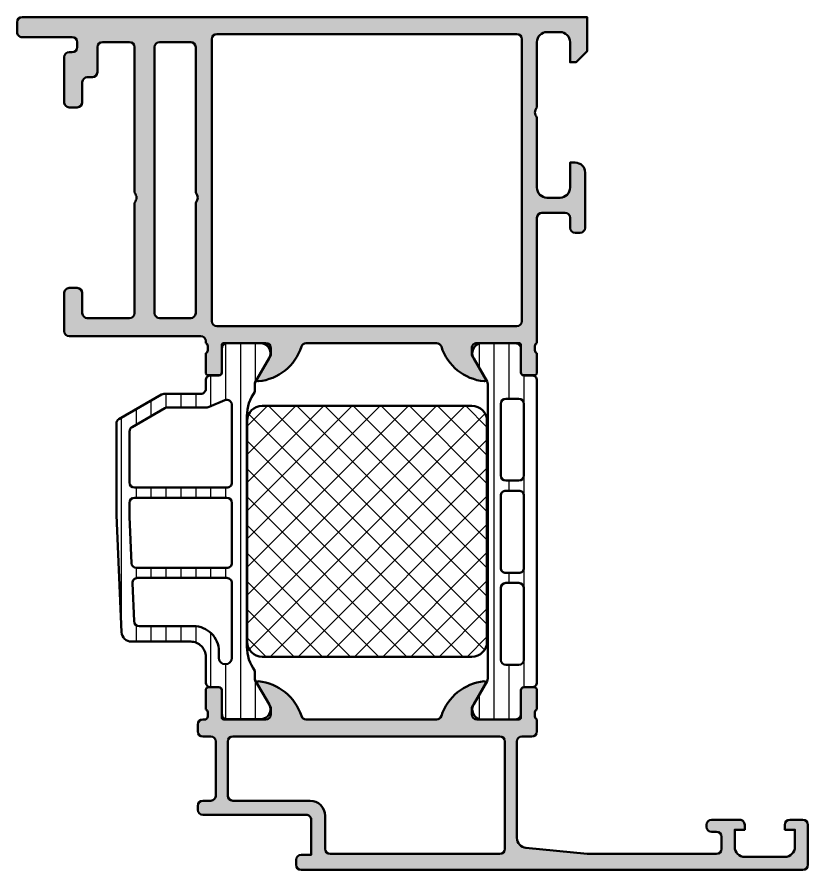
# Model space of a CAD drawing. Extents: x -20.8 to 58, y 0 to 85.
import ezdxf

# ---------------------------------------------------------------- set-up
doc = ezdxf.new("R2010")
doc.units = 0
for name, color, linetype, lineweight in [('0S-Alu contour', 7, 'Continuous', 50), ('0S-Alu hatch', 252, 'Continuous', 25), ('0S-Plastic contour', 254, 'Continuous', 50), ('0S-Plastic hatch', 253, 'Continuous', 25), ('0S-PT contour', 91, 'Continuous', 50), ('0S-PT hatch', 103, 'Continuous', 25)]:
    doc.layers.add(name, color=color, linetype=linetype, lineweight=lineweight)
pattern_1 = [(90, (0, 0), (-1.4859, 0), [])]

# ---------------------------------------------------------------- blocks, each defined once
blk = doc.blocks.new('485130__731442FD_2D1A_4DEA_9F77_BC5387F844D8_')
at = {"layer": '0S-Alu hatch'}
h = blk.add_hatch(color=256, dxfattribs=at)
edge = h.paths.add_edge_path()
edge.add_ellipse((-14.79999999999999, 76.49999999999999), major_axis=(-0.4999999999999858, 0), ratio=1, start_angle=90, end_angle=180, ccw=False)
edge.add_line((-14.79999999999999, 76), (-15.59999999999999, 76))
edge.add_ellipse((-15.59999999999999, 76.5), major_axis=(-0.5, 0), ratio=1, start_angle=0, end_angle=90, ccw=False)
edge.add_line((-16.09999999999999, 76.5), (-16.09999999999999, 80.99999999999999))
edge.add_ellipse((-15.59999999999999, 80.99999999999999), major_axis=(-0.5, 0), ratio=1, start_angle=270, end_angle=360, ccw=False)
edge.add_line((-15.59999999999999, 81.49999999999999), (-15.30000000000001, 81.49999999999999))
edge.add_arc((-15.30000000000001, 81.99999999999999), 0.5, 270, 360)
edge.add_line((-14.80000000000001, 81.99999999999999), (-14.79999999999999, 82.49999999999999))
edge.add_arc((-15.3, 82.49999999999999), 0.5, 0, 90)
edge.add_line((-15.3, 82.99999999999999), (-20.29999999999998, 82.99999999999999))
edge.add_ellipse((-20.3, 83.49999999999999), major_axis=(-0.5000000000000142, 0), ratio=1, start_angle=0, end_angle=90.00000000000159, ccw=False)
edge.add_line((-20.80000000000001, 83.49999999999999), (-20.8, 84.50000000000001))
edge.add_ellipse((-20.3, 84.50000000000001), major_axis=(-0.5, 0), ratio=1, start_angle=270, end_angle=360, ccw=False)
edge.add_line((-20.3, 85), (36, 85))
edge.add_line((36, 85), (36, 81.60000000000001))
edge.add_line((36, 81.60000000000001), (34.90000000000001, 80.5))
edge.add_line((34.90000000000001, 80.5), (34.3, 80.5))
edge.add_line((34.3, 80.5), (34.3, 82.5))
edge.add_arc((33.3, 82.5), 1, 0, 90)
edge.add_line((33.3, 83.49999999999999), (32, 83.49999999999999))
edge.add_arc((32, 82.5), 1, 90, 180)
edge.add_line((31, 82.5), (31, 76))
edge.add_arc((31.525, 75.5), 0.7250000000000015, 136.3971810272965, 223.6028189727035)
edge.add_line((31, 75), (31, 68))
edge.add_arc((32, 68), 1, 180, 270)
edge.add_line((32, 67), (33.3, 67))
edge.add_arc((33.3, 68), 1, 270, 360)
edge.add_line((34.3, 68), (34.3, 70.5))
edge.add_line((34.3, 70.5), (34.8, 70.5))
edge.add_ellipse((34.8, 69.5), major_axis=(-1, 0), ratio=1, start_angle=180, end_angle=270, ccw=False)
edge.add_line((35.8, 69.5), (35.8, 64))
edge.add_ellipse((35.3, 64), major_axis=(-0.5000000000000036, 0), ratio=1, start_angle=90, end_angle=180, ccw=False)
edge.add_line((35.3, 63.5), (34.8, 63.50000000000001))
edge.add_ellipse((34.8, 64), major_axis=(-0.4999999999999929, 0), ratio=1, start_angle=0, end_angle=90, ccw=False)
edge.add_line((34.30000000000001, 64), (34.3, 65))
edge.add_arc((33.8, 65), 0.5, 0, 90)
edge.add_line((33.8, 65.5), (31.5, 65.5))
edge.add_arc((31.5, 65), 0.5, 90, 180)
edge.add_line((31, 65), (31, 52.5))
edge.add_arc((31.1, 52.21715728752537), 0.2999999999999987, 109.4712206344903, 180)
edge.add_line((30.8, 52.21715728752537), (30.8, 51.78284271247462))
edge.add_arc((31.1, 51.78284271247462), 0.2999999999999971, 180, 250.528779365509)
edge.add_line((31, 51.5), (31, 49.60000000000004))
edge.add_ellipse((30.69999999999996, 49.60000000000004), major_axis=(-0.3000000000000398, 0), ratio=1, start_angle=90, end_angle=180, ccw=False)
edge.add_line((30.69999999999996, 49.29999999999999), (29.71000000000005, 49.3))
edge.add_ellipse((29.71000000000003, 49.60000000000004), major_axis=(-0.3000000000000327, 0), ratio=1, start_angle=0, end_angle=90.00000000000142, ccw=False)
edge.add_line((29.41000000000001, 49.60000000000004), (29.41, 52.3))
edge.add_arc((29.21, 52.3), 0.2000000000000028, 0, 89.99999999999898)
edge.add_line((29.21, 52.5), (25.00000000000001, 52.5))
edge.add_arc((25, 51.99999999999999), 0.5, 89.9999999999992, 180)
edge.add_line((24.5, 51.99999999999999), (24.50000000000001, 51.29999999999999))
edge.add_line((24.50000000000001, 51.29999999999999), (25.88149545762237, 48.90717967697244))
edge.add_ellipse((25.76188021535171, 48.83811978464829), major_axis=(-0.1381197846482912, 0), ratio=1, start_angle=84.37742244920429, end_angle=210.0000000000012, ccw=False)
edge.add_ellipse((26.2382232411738, 53.6766088618478), major_axis=(-4.999999999999999, 0), ratio=1, start_angle=17.74841635607021, end_angle=84.37742244920662, ccw=False)
edge.add_arc((21, 51.99999999999999), 0.4999999999999972, 17.74841635606954, 89.9999999999992)
edge.add_line((21.00000000000001, 52.5), (7.999999999999992, 52.5))
edge.add_arc((7.999999999999992, 51.99999999999999), 0.5, 90, 162.2515836439297)
edge.add_ellipse((2.761776758826187, 53.67660886184779), major_axis=(-5, 0), ratio=1, start_angle=95.6225775507935, end_angle=162.25158364393, ccw=False)
edge.add_ellipse((3.23811978464829, 48.83811978464829), major_axis=(-0.1381197846483018, 0), ratio=1, start_angle=-29.999999999995623, end_angle=95.6225775507923, ccw=False)
edge.add_line((3.118504542377621, 48.90717967697243), (4.499999999999992, 51.29999999999999))
edge.add_line((4.499999999999992, 51.29999999999999), (4.499999999999985, 51.99999999999999))
edge.add_arc((3.999999999999985, 51.99999999999999), 0.5, 0, 90)
edge.add_line((3.999999999999985, 52.5), (-0.2100000000000151, 52.5))
edge.add_arc((-0.2100000000000151, 52.29999999999987), 0.2000000000001236, 90, 180)
edge.add_line((-0.4100000000001387, 52.29999999999987), (-0.4100000000001956, 49.59999999999992))
edge.add_ellipse((-0.7100000000002354, 49.59999999999995), major_axis=(-0.3000000000000398, 0), ratio=1, start_angle=90, end_angle=180, ccw=False)
edge.add_line((-0.7100000000002354, 49.29999999999991), (-1.700000000000173, 49.29999999999997))
edge.add_ellipse((-1.700000000000159, 49.6), major_axis=(-0.3000000000000327, 0), ratio=1, start_angle=0, end_angle=89.99999999999733, ccw=False)
edge.add_line((-2.000000000000191, 49.6), (-2.000000000000063, 51.49999999999999))
edge.add_arc((-2.100000000000044, 51.78284271247462), 0.2999999999999996, 289.4712206344867, 360)
edge.add_line((-1.800000000000046, 51.78284271247462), (-1.800000000000018, 52.21715728752536))
edge.add_arc((-2.100000000000008, 52.21715728752538), 0.29999999999999, 0, 70.52877936550684)
edge.add_line((-2, 52.49999999999999), (-2, 52.69999999999999))
edge.add_arc((-2.5, 52.69999999999999), 0.5, 0, 90)
edge.add_line((-2.5, 53.19999999999999), (-15.59999999999999, 53.19999999999999))
edge.add_ellipse((-15.59999999999999, 53.69999999999999), major_axis=(-0.5, 0), ratio=1, start_angle=0, end_angle=90, ccw=False)
edge.add_line((-16.09999999999999, 53.69999999999999), (-16.09999999999999, 57.5))
edge.add_ellipse((-15.59999999999999, 57.5), major_axis=(-0.5, 0), ratio=1, start_angle=270, end_angle=360, ccw=False)
edge.add_line((-15.59999999999999, 57.99999999999999), (-14.79999999999999, 57.99999999999999))
edge.add_ellipse((-14.79999999999999, 57.5), major_axis=(-0.4999999999999929, 0), ratio=1, start_angle=180, end_angle=270, ccw=False)
edge.add_line((-14.30000000000001, 57.5), (-14.30000000000001, 55.49999999999998))
edge.add_arc((-13.80000000000001, 55.49999999999999), 0.5, 180, 270)
edge.add_line((-13.80000000000001, 55), (-9.600000000000009, 55))
edge.add_arc((-9.600000000000009, 55.49999999999999), 0.5, 270, 360)
edge.add_line((-9.100000000000009, 55.49999999999999), (-9.099999999999994, 66.5))
edge.add_arc((-9.625, 67), 0.7250000000000041, 316.3971810272967, 403.6028189727033)
edge.add_line((-9.099999999999994, 67.5), (-9.099999999999994, 82))
edge.add_arc((-9.599999999999994, 81.99999999999999), 0.5, 0, 90)
edge.add_line((-9.599999999999994, 82.49999999999999), (-12.29999999999999, 82.5))
edge.add_arc((-12.29999999999999, 82), 0.5, 90, 180)
edge.add_line((-12.8, 82), (-12.8, 79.5))
edge.add_ellipse((-13.3, 79.5), major_axis=(-0.5, 0), ratio=1, start_angle=90, end_angle=180, ccw=False)
edge.add_line((-13.3, 79), (-13.80000000000001, 79))
edge.add_arc((-13.80000000000001, 78.5), 0.5, 90, 180)
edge.add_line((-14.30000000000001, 78.5), (-14.30000000000001, 76.5))
edge = h.paths.add_edge_path()
edge.add_line((29.5, 54.7), (29.5, 82.79999999999998))
edge.add_arc((29, 82.79999999999998), 0.5, 0, 90)
edge.add_line((29, 83.3), (-0.8999999999999985, 83.3))
edge.add_arc((-0.8999999999999985, 82.79999999999998), 0.5, 90, 180)
edge.add_line((-1.399999999999998, 82.79999999999998), (-1.399999999999991, 54.69999999999998))
edge.add_arc((-0.8999999999999914, 54.69999999999999), 0.5, 180, 270)
edge.add_line((-0.8999999999999914, 54.19999999999999), (29, 54.2))
edge.add_arc((29, 54.7), 0.5, 270.0000000000004, 360)
edge = h.paths.add_edge_path()
edge.add_line((-3, 67.50000000000001), (-2.999999999999992, 82))
edge.add_arc((-3.499999999999992, 81.99999999999999), 0.5, 0, 90)
edge.add_line((-3.499999999999992, 82.49999999999999), (-6.599999999999994, 82.5))
edge.add_arc((-6.599999999999994, 82), 0.5, 90, 180)
edge.add_line((-7.099999999999994, 82), (-7.099999999999994, 55.49999999999998))
edge.add_arc((-6.599999999999994, 55.49999999999999), 0.5, 180, 270)
edge.add_line((-6.599999999999994, 55), (-3.5, 55))
edge.add_arc((-3.5, 55.5), 0.5, 270, 360)
edge.add_line((-3, 55.5), (-3, 66.49999999999999))
edge.add_arc((-3.524999999999977, 67), 0.7249999999999934, 316.3971810272943, 403.6028189727057)
at = {"layer": '0S-Alu contour', "color": 7}
for points in [[(-20.80000000000001, 83.49999999999999), (-20.8, 84.50000000000001)], [(-20.3, 85), (36, 85), (36, 81.60000000000001), (34.90000000000001, 80.5), (34.3, 80.5), (34.3, 82.5)], [(33.3, 83.49999999999999), (32, 83.49999999999999)], [(-15.3, 82.99999999999999), (-20.29999999999998, 82.99999999999999)], [(-14.80000000000001, 81.99999999999999), (-14.79999999999999, 82.49999999999999)], [(-9.599999999999994, 82.49999999999999), (-12.29999999999999, 82.5)], [(-3.499999999999992, 82.49999999999999), (-6.599999999999994, 82.5)], [(-1.399999999999998, 82.79999999999998), (-1.399999999999991, 54.69999999999998)], [(29, 83.3), (-0.8999999999999985, 83.3)], [(29.5, 54.7), (29.5, 82.79999999999998)], [(31, 82.5), (31, 76)], [(-12.8, 82), (-12.8, 79.5)], [(-9.099999999999994, 67.5), (-9.099999999999994, 82)], [(-7.099999999999994, 82), (-7.099999999999994, 55.49999999999998)], [(-3, 67.50000000000001), (-2.999999999999992, 82)], [(-16.09999999999999, 76.5), (-16.09999999999999, 80.99999999999999)], [(-15.59999999999999, 81.49999999999999), (-15.30000000000001, 81.49999999999999)], [(-14.30000000000001, 78.5), (-14.30000000000001, 76.5)], [(-13.3, 79), (-13.80000000000001, 79)], [(-14.79999999999999, 76), (-15.59999999999999, 76)], [(31, 75), (31, 68)], [(34.3, 68), (34.3, 70.5), (34.8, 70.5)], [(35.8, 69.5), (35.8, 64)], [(-9.100000000000009, 55.49999999999999), (-9.099999999999994, 66.5)], [(-3, 55.5), (-3, 66.49999999999999)], [(32, 67), (33.3, 67)], [(33.8, 65.5), (31.5, 65.5)], [(31, 65), (31, 52.5)], [(34.30000000000001, 64), (34.3, 65)], [(35.3, 63.5), (34.8, 63.50000000000001)], [(-15.59999999999999, 57.99999999999999), (-14.79999999999999, 57.99999999999999)], [(-16.09999999999999, 53.69999999999999), (-16.09999999999999, 57.5)], [(-14.30000000000001, 57.5), (-14.30000000000001, 55.49999999999998)], [(-13.80000000000001, 55), (-9.600000000000009, 55)], [(-6.599999999999994, 55), (-3.5, 55)], [(-0.8999999999999914, 54.19999999999999), (29, 54.2)], [(-2.5, 53.19999999999999), (-15.59999999999999, 53.19999999999999)], [(-2, 52.49999999999999), (-2, 52.69999999999999)], [(-1.800000000000046, 51.78284271247462), (-1.800000000000018, 52.21715728752536)], [(-0.4100000000001387, 52.29999999999987), (-0.4100000000001956, 49.59999999999992)], [(3.999999999999985, 52.5), (-0.2100000000000151, 52.5)], [(3.118504542377621, 48.90717967697243), (4.499999999999992, 51.29999999999999), (4.499999999999985, 51.99999999999999)], [(21.00000000000001, 52.5), (7.999999999999992, 52.5)], [(24.5, 51.99999999999999), (24.50000000000001, 51.29999999999999), (25.88149545762237, 48.90717967697244)], [(29.21, 52.5), (25.00000000000001, 52.5)], [(29.41000000000001, 49.60000000000004), (29.41, 52.3)], [(30.8, 52.21715728752537), (30.8, 51.78284271247462)], [(-2.000000000000191, 49.6), (-2.000000000000063, 51.49999999999999)], [(31, 51.5), (31, 49.60000000000004)], [(-0.7100000000002354, 49.29999999999991), (-1.700000000000173, 49.29999999999997)], [(30.69999999999996, 49.29999999999999), (29.71000000000005, 49.3)]]:
    blk.add_lwpolyline(points, dxfattribs=at)
at = {"layer": '0S-Alu contour', "color": 7, "extrusion": (0, 0, -1)}
for centre, radius, start, end in [((20.3, 84.50000000000001), 0.5, 0, 90), ((20.3, 83.49999999999999), 0.5000000000000142, 269.9999999999984, 0), ((15.59999999999999, 80.99999999999999), 0.5, 0, 90), ((13.3, 79.5), 0.5, 180, 270), ((15.59999999999999, 76.5), 0.5, 270, 0), ((14.79999999999999, 76.49999999999999), 0.4999999999999858, 180, 270), ((-34.8, 69.5), 1, 90, 180), ((-34.8, 64), 0.4999999999999929, 270, 0), ((-35.3, 64), 0.5000000000000036, 180, 270), ((15.59999999999999, 57.5), 0.5, 0, 90), ((14.79999999999999, 57.5), 0.4999999999999929, 90, 180), ((15.59999999999999, 53.69999999999999), 0.5, 270, 0), ((-2.761776758826187, 53.67660886184779), 5, 197.7484163560701, 264.3774224492065), ((-26.2382232411738, 53.6766088618478), 4.999999999999999, 275.6225775507934, 342.2515836439298), ((1.700000000000159, 49.6), 0.3000000000000327, 270.0000000000027, 0), ((0.7100000000002354, 49.59999999999995), 0.3000000000000398, 180, 270), ((-29.71000000000003, 49.60000000000004), 0.3000000000000327, 269.9999999999986, 0), ((-30.69999999999996, 49.60000000000004), 0.3000000000000398, 180, 270), ((-3.23811978464829, 48.83811978464829), 0.1381197846483018, 264.3774224492077, 29.99999999999571), ((-25.76188021535171, 48.83811978464829), 0.1381197846482912, 149.9999999999988, 275.6225775507957)]:
    blk.add_arc(centre, radius, start, end, dxfattribs=at)
at = {"layer": '0S-Alu contour', "color": 7}
for centre, radius, start, end in [((32, 82.5), 1, 90, 180), ((33.3, 82.5), 1, 0, 90), ((-15.3, 82.49999999999999), 0.5, 0, 90), ((-12.29999999999999, 82), 0.5, 90, 180), ((-9.599999999999994, 81.99999999999999), 0.5, 0, 90), ((-6.599999999999994, 82), 0.5, 90, 180), ((-3.499999999999992, 81.99999999999999), 0.5, 0, 90), ((-0.8999999999999985, 82.79999999999998), 0.5, 90, 180), ((29, 82.79999999999998), 0.5, 0, 90), ((-15.30000000000001, 81.99999999999999), 0.5, 270, 0), ((-13.80000000000001, 78.5), 0.5, 90, 180), ((31.525, 75.5), 0.7250000000000015, 136.3971810272965, 223.6028189727035), ((-9.625, 67), 0.7250000000000041, 316.3971810272967, 43.60281897270331), ((-3.524999999999977, 67), 0.7249999999999934, 316.3971810272943, 43.60281897270567), ((32, 68), 1, 180, 270), ((33.3, 68), 1, 270, 0), ((31.5, 65), 0.5, 90, 180), ((33.8, 65), 0.5, 0, 90), ((-13.80000000000001, 55.49999999999999), 0.5, 180, 270), ((-9.600000000000009, 55.49999999999999), 0.5, 270, 0), ((-6.599999999999994, 55.49999999999999), 0.5, 180, 270), ((-3.5, 55.5), 0.5, 270, 0), ((-0.8999999999999914, 54.69999999999999), 0.5, 180, 270), ((29, 54.7), 0.5, 270.0000000000004, 0), ((-2.5, 52.69999999999999), 0.5, 0, 90), ((-2.100000000000008, 52.21715728752538), 0.29999999999999, 0, 70.52877936550684), ((-0.2100000000000151, 52.29999999999987), 0.2000000000001236, 90, 180), ((3.999999999999985, 51.99999999999999), 0.5, 0, 90), ((7.999999999999992, 51.99999999999999), 0.5, 90, 162.2515836439297), ((21, 51.99999999999999), 0.4999999999999972, 17.74841635606954, 89.9999999999992), ((25, 51.99999999999999), 0.5, 89.9999999999992, 180), ((29.21, 52.3), 0.2000000000000028, 0, 89.99999999999898), ((31.1, 52.21715728752537), 0.2999999999999987, 109.4712206344903, 180), ((-2.100000000000044, 51.78284271247462), 0.2999999999999996, 289.4712206344867, 0), ((31.1, 51.78284271247462), 0.2999999999999971, 180, 250.528779365509)]:
    blk.add_arc(centre, radius, start, end, dxfattribs=at)
blk = doc.blocks.new('345340__2EC517AE_FA4A_4959_B5F9_5708272610C5_')
at = {"layer": '0S-Alu hatch'}
h = blk.add_hatch(color=256, dxfattribs=at)
edge = h.paths.add_edge_path()
edge.add_ellipse((2.761776758826194, 13.82339113815219), major_axis=(-5, 0), ratio=1, start_angle=197.7484163560701, end_angle=264.37742244920645, ccw=False)
edge.add_arc((8, 15.5), 0.5000000000000056, 197.7484163560698, 270)
edge.add_line((8, 14.99999999999999), (21, 15))
edge.add_arc((21.00000000000001, 15.5), 0.4999999999999983, 269.9999999999992, 342.2515836439297)
edge.add_ellipse((26.23822324117381, 13.82339113815219), major_axis=(-5.000000000000002, 0), ratio=1, start_angle=275.6225775507936, end_angle=342.2515836439299, ccw=False)
edge.add_ellipse((25.7618802153517, 18.6618802153517), major_axis=(-0.1381197846483018, 0), ratio=1, start_angle=149.9999999999991, end_angle=275.62257755079247, ccw=False)
edge.add_line((25.88149545762237, 18.59282032302755), (24.5, 16.2))
edge.add_line((24.5, 16.2), (24.5, 15.5))
edge.add_arc((25, 15.5), 0.5, 180, 270)
edge.add_line((25, 15), (29.20999999999999, 15))
edge.add_arc((29.20999999999999, 15.2), 0.2000000000000028, 270, 360)
edge.add_line((29.41, 15.2), (29.41, 17.89999999999996))
edge.add_ellipse((29.71000000000003, 17.89999999999996), major_axis=(-0.3000000000000398, 0), ratio=1, start_angle=270, end_angle=360, ccw=False)
edge.add_line((29.71000000000003, 18.2), (30.69999999999996, 18.2))
edge.add_ellipse((30.69999999999996, 17.89999999999996), major_axis=(-0.3000000000000398, 0), ratio=1, start_angle=180, end_angle=270, ccw=False)
edge.add_line((31, 17.89999999999996), (31, 16))
edge.add_arc((31.1, 15.71715728752538), 0.3000000000000021, 109.4712206344901, 180)
edge.add_line((30.8, 15.71715728752538), (30.8, 15.28284271247462))
edge.add_arc((31.1, 15.28284271247462), 0.3000000000000007, 180, 250.5287793655098)
edge.add_line((31, 15), (31, 13.8))
edge.add_ellipse((30.5, 13.8), major_axis=(-0.5, 0), ratio=1, start_angle=90, end_angle=180, ccw=False)
edge.add_line((30.5, 13.3), (29.5, 13.3))
edge.add_arc((29.5, 12.8), 0.5, 90, 180)
edge.add_line((29, 12.8), (29, 3.204987562112087))
edge.add_arc((30, 3.204987562112088), 1.000000000000003, 180, 264.2894068625004)
edge.add_line((29.90049628097901, 2.209950371902094), (36, 1.600000000000001))
edge.add_line((36, 1.600000000000001), (48.9, 1.600000000000001))
edge.add_arc((48.9, 2.100000000000001), 0.5, 270, 360)
edge.add_line((49.40000000000001, 2.100000000000001), (49.40000000000001, 3.300000000000004))
edge.add_arc((48.9, 3.300000000000004), 0.5, 0, 90)
edge.add_line((48.9, 3.800000000000004), (48.39999999999999, 3.800000000000004))
edge.add_ellipse((48.39999999999999, 4.3), major_axis=(-0.4999999999999965, 0), ratio=1, start_angle=0, end_angle=90, ccw=False)
edge.add_line((47.9, 4.3), (47.9, 4.5))
edge.add_ellipse((48.39999999999999, 4.500000000000003), major_axis=(-0.4999999999999965, 0), ratio=1, start_angle=270, end_angle=360, ccw=False)
edge.add_line((48.39999999999999, 5), (51.2, 5))
edge.add_ellipse((51.2, 4.499999999999996), major_axis=(-0.5000000000000036, 0), ratio=1, start_angle=180, end_angle=270.0000000000008, ccw=False)
edge.add_line((51.7, 4.499999999999996), (51.7, 4))
edge.add_line((51.7, 4), (50.69999999999999, 4))
edge.add_line((50.69999999999999, 4), (50.69999999999999, 2.299999999999997))
edge.add_arc((51.69999999999999, 2.299999999999996), 0.9999999999999991, 180, 270)
edge.add_line((51.69999999999999, 1.299999999999997), (55.70000000000002, 1.299999999999997))
edge.add_arc((55.70000000000002, 2.299999999999996), 0.9999999999999996, 270, 360)
edge.add_line((56.70000000000001, 2.299999999999996), (56.70000000000001, 4))
edge.add_line((56.70000000000001, 4), (55.7, 4))
edge.add_line((55.7, 4), (55.7, 4.5))
edge.add_ellipse((56.2, 4.5), major_axis=(-0.5, 0), ratio=1, start_angle=270, end_angle=360, ccw=False)
edge.add_line((56.2, 5), (57.5, 5))
edge.add_ellipse((57.5, 4.5), major_axis=(-0.5, 0), ratio=1, start_angle=180, end_angle=270, ccw=False)
edge.add_line((58, 4.5), (58, 0.5))
edge.add_ellipse((57.5, 0.5), major_axis=(-0.5, 0), ratio=1, start_angle=90, end_angle=180, ccw=False)
edge.add_line((57.5, 0), (7.5, 7.1e-15))
edge.add_ellipse((7.5, 0.5000000000000071), major_axis=(-0.5, 0), ratio=1, start_angle=0, end_angle=90, ccw=False)
edge.add_line((7, 0.5000000000000071), (7, 1))
edge.add_ellipse((7.5, 1), major_axis=(-0.5, 0), ratio=1, start_angle=270, end_angle=360, ccw=False)
edge.add_line((7.5, 1.5), (8.499999999999986, 1.5))
edge.add_line((8.499999999999986, 1.5), (8.5, 4.999999999999992))
edge.add_arc((8.000000000000007, 4.99999999999999), 0.4999999999999929, 0, 90.00000000000081)
edge.add_line((8, 5.499999999999983), (-2.300000000000011, 5.499999999999992))
edge.add_ellipse((-2.300000000000011, 5.999999999999992), major_axis=(-0.5, 0), ratio=1, start_angle=0, end_angle=90, ccw=False)
edge.add_line((-2.800000000000011, 5.999999999999992), (-2.800000000000011, 6.399999999999991))
edge.add_ellipse((-2.300000000000011, 6.399999999999991), major_axis=(-0.5, 0), ratio=1, start_angle=270, end_angle=360, ccw=False)
edge.add_line((-2.300000000000011, 6.899999999999991), (-1.500000000000014, 6.899999999999991))
edge.add_arc((-1.500000000000014, 7.39999999999999), 0.4999999999999992, 270, 360)
edge.add_line((-1.000000000000014, 7.39999999999999), (-1.000000000000014, 12.8))
edge.add_arc((-1.500000000000014, 12.79999999999999), 0.5, 0, 90)
edge.add_line((-1.500000000000014, 13.29999999999999), (-2.299999999999997, 13.29999999999999))
edge.add_ellipse((-2.299999999999997, 13.79999999999999), major_axis=(-0.5, 0), ratio=1, start_angle=0, end_angle=90, ccw=False)
edge.add_line((-2.799999999999997, 13.79999999999999), (-2.799999999999997, 14.49999999999999))
edge.add_ellipse((-2.300000000000004, 14.5), major_axis=(-0.4999999999999929, 0), ratio=1, start_angle=270.0000000000008, end_angle=360, ccw=False)
edge.add_line((-2.300000000000011, 14.99999999999999), (-2, 14.99999999999999))
edge.add_arc((-2.100000000000001, 15.2828427124746), 0.2999999999999916, 289.4712206344916, 360)
edge.add_line((-1.800000000000004, 15.2828427124746), (-1.800000000000011, 15.71715728752536))
edge.add_arc((-2.100000000000008, 15.71715728752538), 0.2999999999999971, 0, 70.5287793655074)
edge.add_line((-2, 15.99999999999999), (-2, 17.89999999999995))
edge.add_ellipse((-1.699999999999967, 17.89999999999995), major_axis=(-0.3000000000000327, 0), ratio=1, start_angle=270.00000000000136, end_angle=360, ccw=False)
edge.add_line((-1.699999999999974, 18.19999999999999), (-0.7100000000000506, 18.19999999999999))
edge.add_ellipse((-0.7100000000000506, 17.89999999999995), major_axis=(-0.3000000000000398, 0), ratio=1, start_angle=180, end_angle=270, ccw=False)
edge.add_line((-0.4100000000000108, 17.89999999999995), (-0.4100000000000108, 15.19999999999999))
edge.add_arc((-0.210000000000008, 15.19999999999999), 0.2000000000000028, 180, 270)
edge.add_line((-0.210000000000008, 14.99999999999998), (4, 14.99999999999999))
edge.add_arc((4, 15.49999999999999), 0.5, 270, 360)
edge.add_line((4.5, 15.49999999999999), (4.5, 16.19999999999999))
edge.add_line((4.5, 16.19999999999999), (3.118504542377621, 18.59282032302755))
edge.add_ellipse((3.23811978464829, 18.6618802153517), major_axis=(-0.1381197846483017, 0), ratio=1, start_angle=-95.6225775507952, end_angle=29.999999999996987, ccw=False)
edge = h.paths.add_edge_path()
edge.add_arc((27.3, 2.100000000000001), 0.5, 270, 360)
edge.add_line((27.8, 2.100000000000001), (27.8, 12.8))
edge.add_arc((27.3, 12.8), 0.5, 0, 90)
edge.add_line((27.3, 13.3), (0.6999999999999887, 13.3))
edge.add_arc((0.6999999999999887, 12.8), 0.5, 90, 180)
edge.add_line((0.1999999999999886, 12.8), (0.1999999999999886, 7.399999999999991))
edge.add_arc((0.6999999999999887, 7.399999999999987), 0.5, 180, 270)
edge.add_line((0.6999999999999887, 6.899999999999987), (8.399999999999991, 6.899999999999991))
edge.add_ellipse((8.399999999999991, 5.399999999999991), major_axis=(-1.5, 0), ratio=1, start_angle=180, end_angle=270, ccw=False)
edge.add_line((9.899999999999991, 5.399999999999991), (9.899999999999991, 2.099999999999994))
edge.add_arc((10.4, 2.099999999999997), 0.5000000000000142, 180, 270)
edge.add_line((10.4, 1.599999999999983), (27.3, 1.600000000000001))
at = {"layer": '0S-Alu contour', "color": 7}
for points in [[(-2, 15.99999999999999), (-2, 17.89999999999995)], [(-1.699999999999974, 18.19999999999999), (-0.7100000000000506, 18.19999999999999)], [(-0.4100000000000108, 17.89999999999995), (-0.4100000000000108, 15.19999999999999)], [(4.5, 15.49999999999999), (4.5, 16.19999999999999), (3.118504542377621, 18.59282032302755)], [(25.88149545762237, 18.59282032302755), (24.5, 16.2), (24.5, 15.5)], [(29.41, 15.2), (29.41, 17.89999999999996)], [(29.71000000000003, 18.2), (30.69999999999996, 18.2)], [(31, 17.89999999999996), (31, 16)], [(-1.800000000000004, 15.2828427124746), (-1.800000000000011, 15.71715728752536)], [(30.8, 15.71715728752538), (30.8, 15.28284271247462)], [(-2.799999999999997, 13.79999999999999), (-2.799999999999997, 14.49999999999999)], [(-2.300000000000011, 14.99999999999999), (-2, 14.99999999999999)], [(-0.210000000000008, 14.99999999999998), (4, 14.99999999999999)], [(8, 14.99999999999999), (21, 15)], [(25, 15), (29.20999999999999, 15)], [(31, 15), (31, 13.8)], [(-1.500000000000014, 13.29999999999999), (-2.299999999999997, 13.29999999999999)], [(-1.000000000000014, 7.39999999999999), (-1.000000000000014, 12.8)], [(0.1999999999999886, 12.8), (0.1999999999999886, 7.399999999999991)], [(27.3, 13.3), (0.6999999999999887, 13.3)], [(27.8, 2.100000000000001), (27.8, 12.8)], [(29, 12.8), (29, 3.204987562112087)], [(30.5, 13.3), (29.5, 13.3)], [(-2.300000000000011, 6.899999999999991), (-1.500000000000014, 6.899999999999991)], [(0.6999999999999887, 6.899999999999987), (8.399999999999991, 6.899999999999991)], [(-2.800000000000011, 5.999999999999992), (-2.800000000000011, 6.399999999999991)], [(8, 5.499999999999983), (-2.300000000000011, 5.499999999999992)], [(9.899999999999991, 5.399999999999991), (9.899999999999991, 2.099999999999994)], [(7.5, 1.5), (8.499999999999986, 1.5), (8.5, 4.999999999999992)], [(47.9, 4.3), (47.9, 4.5)], [(48.39999999999999, 5), (51.2, 5)], [(51.7, 4.499999999999996), (51.7, 4), (50.69999999999999, 4), (50.69999999999999, 2.299999999999997)], [(56.70000000000001, 2.299999999999996), (56.70000000000001, 4), (55.7, 4), (55.7, 4.5)], [(56.2, 5), (57.5, 5)], [(58, 4.5), (58, 0.5)], [(48.9, 3.800000000000004), (48.39999999999999, 3.800000000000004)], [(49.40000000000001, 2.100000000000001), (49.40000000000001, 3.300000000000004)], [(29.90049628097901, 2.209950371902094), (36, 1.600000000000001), (48.9, 1.600000000000001)], [(7, 0.5000000000000071), (7, 1)], [(10.4, 1.599999999999983), (27.3, 1.600000000000001)], [(51.69999999999999, 1.299999999999997), (55.70000000000002, 1.299999999999997)], [(57.5, 0), (7.5, 7.1e-15)]]:
    blk.add_lwpolyline(points, dxfattribs=at)
at = {"layer": '0S-Alu contour', "color": 7, "extrusion": (0, 0, -1)}
for centre, radius, start, end in [((-3.23811978464829, 18.6618802153517), 0.1381197846483017, 330.000000000003, 95.62257755079526), ((-2.761776758826194, 13.82339113815219), 5, 95.62257755079357, 162.2515836439299), ((-26.23822324117381, 13.82339113815219), 5.000000000000002, 17.74841635607012, 84.37742244920638), ((-25.7618802153517, 18.6618802153517), 0.1381197846483018, 84.37742244920751, 210.000000000001), ((1.699999999999967, 17.89999999999995), 0.3000000000000327, 0, 89.99999999999864), ((0.7100000000000506, 17.89999999999995), 0.3000000000000398, 90, 180), ((-29.71000000000003, 17.89999999999996), 0.3000000000000398, 0, 90), ((-30.69999999999996, 17.89999999999996), 0.3000000000000398, 90, 180), ((2.300000000000004, 14.5), 0.4999999999999929, 0, 89.9999999999992), ((2.299999999999997, 13.79999999999999), 0.5, 270, 0), ((-30.5, 13.8), 0.5, 180, 270), ((2.300000000000011, 6.399999999999991), 0.5, 0, 90), ((-8.399999999999991, 5.399999999999991), 1.5, 90, 180), ((2.300000000000011, 5.999999999999992), 0.5, 270, 0), ((-48.39999999999999, 4.500000000000003), 0.4999999999999965, 0, 90), ((-48.39999999999999, 4.3), 0.4999999999999965, 270, 0), ((-51.2, 4.499999999999996), 0.5000000000000036, 89.9999999999992, 180), ((-56.2, 4.5), 0.5, 0, 90), ((-57.5, 4.5), 0.5, 90, 180), ((-7.5, 1), 0.5, 0, 90), ((-7.5, 0.5000000000000071), 0.5, 270, 0), ((-57.5, 0.5), 0.5, 180, 270)]:
    blk.add_arc(centre, radius, start, end, dxfattribs=at)
at = {"layer": '0S-Alu contour', "color": 7}
for centre, radius, start, end in [((-2.100000000000008, 15.71715728752538), 0.2999999999999971, 0, 70.5287793655074), ((4, 15.49999999999999), 0.5, 270, 0), ((8, 15.5), 0.5000000000000056, 197.7484163560698, 270), ((21.00000000000001, 15.5), 0.4999999999999983, 269.9999999999992, 342.2515836439297), ((25, 15.5), 0.5, 180, 270), ((31.1, 15.71715728752538), 0.3000000000000021, 109.4712206344901, 180), ((-2.100000000000001, 15.2828427124746), 0.2999999999999916, 289.4712206344916, 0), ((-0.210000000000008, 15.19999999999999), 0.2000000000000028, 180, 270), ((29.20999999999999, 15.2), 0.2000000000000028, 270, 0), ((31.1, 15.28284271247462), 0.3000000000000007, 180, 250.5287793655098), ((-1.500000000000014, 12.79999999999999), 0.5, 0, 90), ((0.6999999999999887, 12.8), 0.5, 90, 180), ((27.3, 12.8), 0.5, 0, 90), ((29.5, 12.8), 0.5, 90, 180), ((-1.500000000000014, 7.39999999999999), 0.4999999999999992, 270, 0), ((0.6999999999999887, 7.399999999999987), 0.5, 180, 270), ((8.000000000000007, 4.99999999999999), 0.4999999999999929, 0, 90.00000000000081), ((48.9, 3.300000000000004), 0.5, 0, 90), ((30, 3.204987562112088), 1.000000000000003, 180, 264.2894068625004), ((10.4, 2.099999999999997), 0.5000000000000142, 180, 270), ((27.3, 2.100000000000001), 0.5, 270, 0), ((48.9, 2.100000000000001), 0.5, 270, 0), ((51.69999999999999, 2.299999999999996), 0.9999999999999991, 180, 270), ((55.70000000000002, 2.299999999999996), 0.9999999999999996, 270, 0)]:
    blk.add_arc(centre, radius, start, end, dxfattribs=at)
blk = doc.blocks.new('486140__3EB16C69_20D9_4F14_A73C_36EA486D1B95_')
at = {"layer": '0S-PT hatch'}
h = blk.add_hatch(dxfattribs=at)
h.set_pattern_fill('ANSI37', color=256, scale=0.625, angle=90, style=0)
h.set_pattern_definition([(135, (0, 0), (-1.403165018917055, -1.403165018917055), []), (225, (0, 0), (1.403165018917055, -1.403165018917055), [])])
edge = h.paths.add_edge_path()
edge.add_line((26.02245574529684, 22.74998148750159), (26.02245574529684, 44.74998148748699))
edge.add_arc((24.52245202585468, 44.74997776804484), 1.500003719446763, 0.0001420731681082, 89.9998579281272)
edge.add_line((24.52245574529684, 46.249981487487), (3.622423320370074, 46.249981487487))
edge.add_arc((3.622424881695991, 44.74997992616158), 1.500001561326231, 90.00005963819488, 179.9999403640483)
edge.add_line((2.122423320370572, 44.74998148742876), (2.122423320370565, 22.749981487487))
edge.add_arc((3.622423837768913, 22.74998200488534), 1.50000051739843, 180.0000197662889, 269.9999802368267)
edge.add_line((3.622423320370067, 21.249981487487), (24.52245574529684, 21.249981487487))
edge.add_arc((24.5224530700625, 22.74998416272134), 1.500002675236727, 270.0001021862424, 359.999897814315)
at = {"layer": '0S-PT contour', "color": 7}
for points in [[(24.52245574529684, 46.249981487487), (3.622423320370074, 46.249981487487)], [(2.122423320370572, 44.74998148742876), (2.122423320370565, 22.749981487487)], [(26.02245574529684, 22.74998148750159), (26.02245574529684, 44.74998148748699)], [(3.622423320370067, 21.249981487487), (24.52245574529684, 21.249981487487)]]:
    blk.add_lwpolyline(points, dxfattribs=at)
for centre, radius, start, end in [((3.622424881695991, 44.74997992616158), 1.500001561326231, 90.00005963819488, 179.9999403640483), ((24.52245202585468, 44.74997776804484), 1.500003719446763, 0.0001420731681082, 89.9998579281272), ((3.622423837768913, 22.74998200488534), 1.50000051739843, 180.0000197662889, 269.9999802368267), ((24.5224530700625, 22.74998416272134), 1.500002675236727, 270.0001021862424, 359.999897814315)]:
    blk.add_arc(centre, radius, start, end, dxfattribs=at)
blk = doc.blocks.new('244381__3A830606_C5F7_40C5_9689_4E435DD7E6BB___EBB0F1BF_D0F6_4890_8B59_731539AA6293_')
at = {"layer": '0S-Plastic hatch'}
h = blk.add_hatch(dxfattribs=at)
h.set_pattern_fill('ANSI31', color=256, scale=0.4680000000000001, angle=45, style=0)
h.set_pattern_definition(pattern_1)
edge = h.paths.add_edge_path()
edge.add_ellipse((-2.497638420081472, 47.94811078878274), major_axis=(-0.4999999999999931, 0), ratio=1, start_angle=89.9999999999983, end_angle=180.0085823333159, ccw=False)
edge.add_line((-2.497638420081486, 47.44811078878275), (-6.163118529758392, 47.44811078878282))
edge.add_arc((-6.163118529758406, 46.94811078878283), 0.5, 89.99999999999837, 119.9999999999983)
edge.add_line((-6.413118529758392, 47.38112349067505), (-10.6476320911284, 44.93612341247716))
edge.add_arc((-10.39759731720528, 44.50313078918074), 0.4999999999999016, 120.0046013551548, 180)
edge.add_line((-10.89759731720518, 44.50313078918074), (-10.89759731720519, 35.36275174426366))
edge.add_arc((-10.39759731721105, 35.36275174426367), 0.4999999999941452, 180, 182.4989441425423)
edge.add_line((-10.89712182982447, 35.34095125590972), (-10.38944169876723, 23.70824533150794))
edge.add_arc((-9.390392673528723, 23.75184630821635), 0.9999999999999536, 182.498944142542, 269.9999982466169)
edge.add_line((-9.390392704131031, 22.7518463082164), (-3.499855863327447, 22.75184612795193))
edge.add_ellipse((-3.499855909231023, 21.25184612795192), major_axis=(-1.500000000000003, 0), ratio=1, start_angle=179.9951434523418, end_angle=269.99999824661256, ccw=False)
edge.add_line((-1.999855914619558, 21.2517189838317), (-2.000071354366376, 18.7100393813737))
edge.add_arc((-1.500071356162557, 18.70999700000002), 0.4999999999999999, 179.9951434523416, 269.9999999999984)
edge.add_line((-1.500071356162571, 18.20999700000002), (-0.6872023479050497, 18.209997))
edge.add_ellipse((-0.6872023479050711, 17.90999700000004), major_axis=(-0.2999999999999616, 0), ratio=1, start_angle=179.9920752627074, end_angle=269.9999999999959, ccw=False)
edge.add_line((-0.3872023507746718, 17.90995550617274), (-0.3875342856760397, 15.51006915637864))
edge.add_arc((0.1124657095413681, 15.50999999999998), 0.5000000000000056, 179.9920752627072, 269.9999999999984)
edge.add_line((0.1124657095413539, 15.00999999999998), (3.439504461283824, 15.01000000000001))
edge.add_arc((3.43950446128381, 16.01000000000002), 1.000000000000012, 270.0000000000008, 389.9999965993449)
edge.add_line((4.305529894744573, 16.50999994859914), (2.9024026827948, 18.94028790229574))
edge.add_line((2.9024026827948, 18.94028790229574), (2.902402682794807, 19.85184913408415))
edge.add_ellipse((6.102423320370093, 22.25182161707065), major_axis=(-4.000000000000014, 0), ratio=1, start_angle=0, end_angle=36.86940495720188, ccw=False)
edge.add_line((2.102423320370078, 22.25182161707065), (2.102423320370078, 45.24814135790333))
edge.add_ellipse((6.102423320370057, 45.24814135790333), major_axis=(-3.999999999999978, 0), ratio=1, start_angle=323.1305950427979, end_angle=360, ccw=False)
edge.add_line((2.902402682794814, 47.64811384088982), (2.902402682794807, 48.55971209770423))
edge.add_line((2.902402682794807, 48.55971209770423), (4.305529894744594, 50.99000005140084))
edge.add_arc((3.439504461283839, 51.48999999999997), 1.000000000000012, 330.0000034006544, 449.9999999999996)
edge.add_line((3.439504461283846, 52.48999999999998), (0.1124657095413042, 52.48999999999999))
edge.add_arc((0.1124657095413255, 51.98999999999999), 0.5, 90.00000000000244, 180.0079247372467)
edge.add_line((-0.3875342856760682, 51.98993084362156), (-0.3872023507747073, 49.59004449382713))
edge.add_ellipse((-0.6872023479050995, 49.59000299999996), major_axis=(-0.299999999999955, 0), ratio=1, start_angle=89.99999999999733, end_angle=180.0079247372928, ccw=False)
edge.add_line((-0.6872023479051137, 49.290003), (-1.497764515876255, 49.29000299999999))
edge.add_arc((-1.497764515876255, 48.79000299999999), 0.5, 90, 180.0085823333159)
edge.add_line((-1.997764510266996, 48.78992810501333), (-1.997638425690738, 47.94818568376942))
edge = h.paths.add_edge_path()
edge.add_line((-1.656671373748494, 46.13823061453241), (-0.0974350486722884, 46.81620632106694))
edge.add_ellipse((0.1019395987894498, 46.35767633300786), major_axis=(-0.4999999999999503, 0), ratio=1, start_angle=180, end_angle=293.5000141198468, ccw=False)
edge.add_line((0.6019395987894072, 46.35767633300783), (0.601939598789393, 38.59999389578585))
edge.add_ellipse((0.1019395987894001, 38.59999389578585), major_axis=(-0.5, 0), ratio=1, start_angle=89.9999999999992, end_angle=180, ccw=False)
edge.add_line((0.101939598789393, 38.09999389578584), (-9.0977635652021, 38.09999389578587))
edge.add_ellipse((-9.097763565202058, 38.59999389578585), major_axis=(-0.4999999999999858, 0), ratio=1, start_angle=0, end_angle=89.99999999999511, ccw=False)
edge.add_line((-9.597763565202044, 38.5999938957859), (-9.5977635652021, 43.70144532934455))
edge.add_ellipse((-9.097763565202001, 43.70144532934455), major_axis=(-0.5000000000001044, 0), ratio=1, start_angle=300.0018250655858, end_angle=360, ccw=False)
edge.add_line((-9.347777358003555, 44.13445006766631), (-6.065236484026073, 46.02976534091308))
edge.add_ellipse((-5.81522269122437, 45.59676060259156), major_axis=(-0.4999999999999858, 0), ratio=1, start_angle=270.00000000002035, end_angle=300.00182506561407, ccw=False)
edge.add_line((-5.815222691224548, 46.09676060259154), (-1.856046021210353, 46.09676060259149))
edge.add_arc((-1.856046021210374, 46.5967606025917), 0.500000000000199, 270.0000000000025, 293.500014119852)
edge = h.paths.add_edge_path()
edge.add_line((-0.6981173792481812, 21.14999389578585), (-0.6976214012106396, 21.79967389590097))
edge.add_arc((-3.197621401210646, 21.79967389590096), 2.500000000000007, 0, 90.000536575947)
edge.add_line((-3.197644813753051, 24.29967389579134), (-8.643432748070737, 24.29962289589494))
edge.add_ellipse((-8.64343743057917, 24.79962289587307), major_axis=(-0.500000000000062, 0), ratio=1, start_angle=2.4999987776160992, end_angle=90.0005365759414, ccw=False)
edge.add_line((-9.142961541835462, 24.77781321284756), (-9.308889241860015, 28.57818421276036))
edge.add_ellipse((-8.809365130603778, 28.5999938957859), major_axis=(-0.5, 0), ratio=1, start_angle=-90, end_angle=2.4999987776200783, ccw=False)
edge.add_line((-8.809365130603778, 29.0999938957859), (0.1020264690811174, 29.09999389578587))
edge.add_ellipse((0.1020264690811103, 28.59999389578586), major_axis=(-0.4999999999999954, 0), ratio=1, start_angle=179.9988937056871, end_angle=269.9999999999992, ccw=False)
edge.add_line((0.6020264689879014, 28.59998424154674), (0.6018826209941537, 21.14999389578585))
edge.add_ellipse((-0.0481173791270138, 21.14999389578585), major_axis=(-0.6500000001211675, 0), ratio=1, start_angle=0, end_angle=180, ccw=False)
edge = h.paths.add_edge_path()
edge.add_line((0.6019453812313671, 36.60013331411299), (0.602022322595083, 30.59999972455941))
edge.add_ellipse((0.1020223226290469, 30.59999389578587), major_axis=(-0.5000000000000107, 0), ratio=1, start_angle=90.0000000000008, end_angle=180.0006679282465, ccw=False)
edge.add_line((0.102022322629054, 30.09999389578587), (-8.896686973670356, 30.09999389578587))
edge.add_ellipse((-8.896686973670356, 30.59999389578587), major_axis=(-0.4999999999999924, 0), ratio=1, start_angle=2.4999987776200783, end_angle=90, ccw=False)
edge.add_line((-9.396211084926591, 30.57818421276032), (-9.597763565202044, 35.19449722671811))
edge.add_line((-9.597763565202044, 35.19449722671811), (-9.597763565202044, 36.60012753160426))
edge.add_ellipse((-9.097763565202015, 36.60012753160426), major_axis=(-0.5000000000000285, 0), ratio=1, start_angle=270.00000000000324, end_angle=360, ccw=False)
edge.add_line((-9.097763565202044, 37.10012753160429), (0.1019453812647342, 37.10012753160425))
edge.add_ellipse((0.1019453812647413, 36.60012753160419), major_axis=(-0.5000000000000632, 0), ratio=1, start_angle=180.0006626262622, end_angle=270.0000000000008, ccw=False)
at = {"layer": '0S-Alu contour', "color": 7}
for points in [[(-1.656671373748494, 46.13823061453241), (-0.0974350486722884, 46.81620632106694)], [(-9.347777358003555, 44.13445006766631), (-6.065236484026073, 46.02976534091308)], [(-5.815222691224548, 46.09676060259154), (-1.856046021210353, 46.09676060259149)], [(0.6019395987894072, 46.35767633300783), (0.601939598789393, 38.59999389578585)], [(-9.597763565202044, 38.5999938957859), (-9.5977635652021, 43.70144532934455)], [(0.101939598789393, 38.09999389578584), (-9.0977635652021, 38.09999389578587)], [(-9.396211084926591, 30.57818421276032), (-9.597763565202044, 35.19449722671811), (-9.597763565202044, 36.60012753160426)], [(-9.097763565202044, 37.10012753160429), (0.1019453812647342, 37.10012753160425)], [(0.6019453812313671, 36.60013331411299), (0.602022322595083, 30.59999972455941)], [(0.102022322629054, 30.09999389578587), (-8.896686973670356, 30.09999389578587)], [(-8.809365130603778, 29.0999938957859), (0.1020264690811174, 29.09999389578587)], [(-9.142961541835462, 24.77781321284756), (-9.308889241860015, 28.57818421276036)], [(0.6020264689879014, 28.59998424154674), (0.6018826209941537, 21.14999389578585)], [(-3.197644813753051, 24.29967389579134), (-8.643432748070737, 24.29962289589494)], [(-0.6981173792481812, 21.14999389578585), (-0.6976214012106396, 21.79967389590097)]]:
    blk.add_lwpolyline(points, dxfattribs=at)
at = {"layer": '0S-Alu contour', "color": 7, "extrusion": (0, 0, -1)}
for centre, radius, start, end in [((-0.1019395987894498, 46.35767633300786), 0.4999999999999503, 66.49998588015319, 180), ((5.81522269122437, 45.59676060259156), 0.4999999999999858, 59.99817493438591, 89.99999999997966), ((9.097763565202001, 43.70144532934455), 0.5000000000001044, 0, 59.99817493441416), ((9.097763565202058, 38.59999389578585), 0.4999999999999858, 270.0000000000049, 0), ((-0.1019395987894001, 38.59999389578585), 0.5, 180, 270.0000000000008), ((9.097763565202015, 36.60012753160426), 0.5000000000000285, 0, 89.99999999999675), ((-0.1019453812647413, 36.60012753160419), 0.5000000000000632, 89.9999999999992, 179.9993373737378), ((8.896686973670356, 30.59999389578587), 0.4999999999999924, 270, 357.5000012223799), ((-0.1020223226290469, 30.59999389578587), 0.5000000000000107, 179.9993320717535, 269.9999999999992), ((8.809365130603778, 28.5999938957859), 0.5, 357.5000012223799, 90), ((-0.1020264690811103, 28.59999389578586), 0.4999999999999954, 90.00000000000081, 180.0011062943129), ((8.64343743057917, 24.79962289587307), 0.500000000000062, 269.9994634240586, 357.5000012223839), ((0.0481173791270138, 21.14999389578585), 0.6500000001211675, 180, 0)]:
    blk.add_arc(centre, radius, start, end, dxfattribs=at)
at = {"layer": '0S-Alu contour', "color": 7}
for centre, radius, start, end in [((-1.856046021210374, 46.5967606025917), 0.500000000000199, 270.0000000000025, 293.500014119852), ((-3.197621401210646, 21.79967389590096), 2.500000000000007, 0, 90.000536575947)]:
    blk.add_arc(centre, radius, start, end, dxfattribs=at)
at = {"layer": '0S-Plastic contour', "color": 7}
for points in [[(-0.3875342856760682, 51.98993084362156), (-0.3872023507747073, 49.59004449382713)], [(3.439504461283846, 52.48999999999998), (0.1124657095413042, 52.48999999999999)], [(2.902402682794814, 47.64811384088982), (2.902402682794807, 48.55971209770423), (4.305529894744594, 50.99000005140084)], [(-1.997764510266996, 48.78992810501333), (-1.997638425690738, 47.94818568376942)], [(-0.6872023479051137, 49.290003), (-1.497764515876255, 49.29000299999999)], [(-6.413118529758392, 47.38112349067505), (-10.6476320911284, 44.93612341247716)], [(-2.497638420081486, 47.44811078878275), (-6.163118529758392, 47.44811078878282)], [(2.102423320370078, 22.25182161707065), (2.102423320370078, 45.24814135790333)], [(-10.89759731720518, 44.50313078918074), (-10.89759731720519, 35.36275174426366)], [(-10.89712182982447, 35.34095125590972), (-10.38944169876723, 23.70824533150794)], [(-9.390392704131031, 22.7518463082164), (-3.499855863327447, 22.75184612795193)], [(-1.999855914619558, 21.2517189838317), (-2.000071354366376, 18.7100393813737)], [(4.305529894744573, 16.50999994859914), (2.9024026827948, 18.94028790229574), (2.902402682794807, 19.85184913408415)], [(-1.500071356162571, 18.20999700000002), (-0.6872023479050497, 18.209997)], [(-0.3872023507746718, 17.90995550617274), (-0.3875342856760397, 15.51006915637864)], [(0.1124657095413539, 15.00999999999998), (3.439504461283824, 15.01000000000001)]]:
    blk.add_lwpolyline(points, dxfattribs=at)
for centre, radius, start, end in [((0.1124657095413255, 51.98999999999999), 0.5, 90.00000000000244, 180.0079247372467), ((3.439504461283839, 51.48999999999997), 1.000000000000012, 330.0000034006544, 89.99999999999959), ((-1.497764515876255, 48.79000299999999), 0.5, 90, 180.0085823333159), ((-6.163118529758406, 46.94811078878283), 0.5, 89.99999999999837, 119.9999999999983), ((-10.39759731720528, 44.50313078918074), 0.4999999999999016, 120.0046013551548, 180), ((-10.39759731721105, 35.36275174426367), 0.4999999999941452, 180, 182.4989441425423), ((-9.390392673528723, 23.75184630821635), 0.9999999999999536, 182.498944142542, 269.9999982466169), ((-1.500071356162557, 18.70999700000002), 0.4999999999999999, 179.9951434523416, 269.9999999999984), ((3.43950446128381, 16.01000000000002), 1.000000000000012, 270.0000000000008, 29.99999659934489), ((0.1124657095413681, 15.50999999999998), 0.5000000000000056, 179.9920752627072, 269.9999999999984)]:
    blk.add_arc(centre, radius, start, end, dxfattribs=at)
at = {"layer": '0S-Plastic contour', "color": 7, "extrusion": (0, 0, -1)}
for centre, radius, start, end in [((0.6872023479050995, 49.59000299999996), 0.299999999999955, 179.9920752627072, 270.0000000000027), ((2.497638420081472, 47.94811078878274), 0.4999999999999931, 179.9914176666841, 270.0000000000017), ((-6.102423320370057, 45.24814135790333), 3.999999999999978, 0, 36.86940495720213), ((3.499855909231023, 21.25184612795192), 1.500000000000004, 90.00000175338747, 180.0048565476583), ((-6.102423320370093, 22.25182161707065), 4.000000000000014, 323.1305950427981, 0), ((0.6872023479050711, 17.90999700000004), 0.2999999999999616, 90.00000000000406, 180.0079247372927)]:
    blk.add_arc(centre, radius, start, end, dxfattribs=at)
blk = doc.blocks.new('244381__66F52F79_C0E5_4655_9F16_2A04219F63D0___29AEA541_0283_475B_BD02_5A0A6472C1D9_')
at = {"layer": '0S-Plastic hatch'}
h = blk.add_hatch(dxfattribs=at)
h.set_pattern_fill('ANSI31', color=256, scale=0.4680000000000001, angle=45, style=0)
h.set_pattern_definition(pattern_1)
edge = h.paths.add_edge_path()
edge.add_line((29.68966866666665, 18.20752870143616), (30.49999999999998, 18.20752870143616))
edge.add_arc((30.50000267890918, 18.70752602252696), 0.499997321097979, 269.9996930179738, 360.0003069823849)
edge.add_line((30.99999999999998, 18.70752870143616), (31, 48.79000299999999))
edge.add_arc((30.5000026789092, 48.79000567890919), 0.499997321097979, 359.9996930176151, 450.0003069820261)
edge.add_line((30.5, 49.29000299999999), (29.68966866666667, 49.290003))
edge.add_ellipse((29.68966866666667, 49.59000299999999), major_axis=(-0.2999999999999971, 0), ratio=1, start_angle=0, end_angle=90, ccw=False)
edge.add_line((29.38966866666667, 49.59000299999999), (29.39000061706369, 51.9900013829363))
edge.add_arc((28.89000463962508, 51.99000402256138), 0.4999959774455833, 359.9996975182267, 450.0003024811858)
edge.add_line((28.890002, 52.48999999999999), (25.41346050190053, 52.48999999999999))
edge.add_arc((25.55577115089188, 51.50018192527714), 0.9999960709244732, 98.18160805189945, 212.7270160998405)
edge.add_line((24.71451850190053, 50.959547), (26.03298821638714, 48.67589015324973))
edge.add_ellipse((25.59997549965676, 48.42589017895018), major_axis=(-0.500000000000004, 0), ratio=1, start_angle=180.0000598981694, end_angle=209.9999965993444, ccw=False)
edge.add_line((26.09997549965649, 48.42589070166031), (26.09997549965648, 19.07164099971729))
edge.add_ellipse((25.59997549965672, 19.07164152248597), major_axis=(-0.5000000000000318, 0), ratio=1, start_angle=150.0000034006558, end_angle=179.9999401018306, ccw=False)
edge.add_line((26.03298821638712, 18.8216415481864), (24.71451850190051, 16.53798470143616))
edge.add_arc((25.55577115089186, 15.997349776159), 0.999996070924462, 147.2729839001594, 261.8183919481004)
edge.add_line((25.41346050190051, 15.00753170143617), (28.89000199999999, 15.00753170143616))
edge.add_arc((28.89000463962506, 15.50752767887476), 0.4999959774455762, 269.9996975188141, 360.0003024817733)
edge.add_line((29.39000061706367, 15.50753031850496), (29.38966866666665, 17.90752870143615))
edge.add_ellipse((29.68966866666665, 17.90752870143615), major_axis=(-0.3000000000000043, 0), ratio=1, start_angle=270, end_angle=360, ccw=False)
edge = h.paths.add_edge_path()
edge.add_ellipse((27.89993549315565, 37.29919742615587), major_axis=(-0.499949228644063, 0), ratio=1, start_angle=-90.00581885514919, end_angle=0.005818855251277455, ccw=False)
edge.add_line((27.89998626708984, 37.79914665222167), (29.19999504089355, 37.79914665222167))
edge.add_ellipse((29.20004581482774, 37.29919742615587), major_axis=(-0.4999492286440665, 0), ratio=1, start_angle=179.9941811447488, end_angle=270.0058188551488, ccw=False)
edge.add_line((29.69999504089355, 37.29914665222133), (29.69999504089355, 30.09917297363316))
edge.add_ellipse((29.20004581482773, 30.09912219969862), major_axis=(-0.4999492286440736, 0), ratio=1, start_angle=89.99418114485161, end_angle=180.0058188552513, ccw=False)
edge.add_line((29.19999504089354, 29.5991729736328), (27.89998626708984, 29.59917297363281))
edge.add_ellipse((27.89993549315564, 30.09912219969861), major_axis=(-0.499949228644063, 0), ratio=1, start_angle=-0.005818855188579164, end_angle=90.0058188551489, ccw=False)
edge.add_line((27.39998626708984, 30.09917297363281), (27.39998626708984, 37.29914665222133))
edge = h.paths.add_edge_path()
edge.add_ellipse((27.90002982652115, 46.44912893736434), major_axis=(-0.5000435613285635, 0), ratio=1, start_angle=270.0049911083112, end_angle=359.9950088916195, ccw=False)
edge.add_line((27.89998626708984, 46.94917249679565), (29.19999504089356, 46.94917249679565))
edge.add_ellipse((29.19995148146225, 46.44912893736434), major_axis=(-0.5000435613285635, 0), ratio=1, start_angle=180.0049911083805, end_angle=269.9950088916888, ccw=False)
edge.add_line((29.69999504089356, 46.44917249679624), (29.69999504089355, 39.29914665222107))
edge.add_ellipse((29.19995148146225, 39.29919021165298), major_axis=(-0.5000435613285635, 0), ratio=1, start_angle=90.00499110831117, end_angle=179.9950088916196, ccw=False)
edge.add_line((29.19999504089355, 38.79914665222167), (27.89998626708984, 38.79914665222167))
edge.add_ellipse((27.90002982652115, 39.29919021165298), major_axis=(-0.5000435613285635, 0), ratio=1, start_angle=0.004991108380522746, end_angle=89.99500889168883, ccw=False)
edge.add_line((27.39998626708984, 39.29914665222167), (27.39998626708985, 46.44917249679625))
edge = h.paths.add_edge_path()
edge.add_line((27.40000152587889, 20.9491485595703), (27.39998626708984, 28.09917297363341))
edge.add_ellipse((27.90002982652114, 28.0991294142015), major_axis=(-0.5000435613285599, 0), ratio=1, start_angle=270.0049911083108, end_angle=359.9950088916195, ccw=False)
edge.add_line((27.89998626708984, 28.5991729736328), (29.19999504089354, 28.5991729736328))
edge.add_ellipse((29.19995148146224, 28.09912941420149), major_axis=(-0.5000435613285635, 0), ratio=1, start_angle=180.0049911083805, end_angle=269.9950088916888, ccw=False)
edge.add_line((29.69999504089355, 28.0991729736328), (29.69999504089354, 20.94914855957133))
edge.add_ellipse((29.19998271614515, 20.94916088370974), major_axis=(-0.5000123249002697, 0), ratio=1, start_angle=90.00316076265, end_angle=179.9985877925768, ccw=False)
edge.add_line((29.2000102996826, 20.4491485595703), (27.90000152587889, 20.4491485595703))
edge.add_ellipse((27.9000450853102, 20.9491921190016), major_axis=(-0.5000435613285635, 0), ratio=1, start_angle=0.004991108380522746, end_angle=89.99500889168883, ccw=False)
at = {"layer": '0S-Alu contour', "color": 7}
for points in [[(27.89998626708984, 46.94917249679565), (29.19999504089356, 46.94917249679565)], [(27.39998626708984, 39.29914665222167), (27.39998626708985, 46.44917249679625)], [(29.69999504089356, 46.44917249679624), (29.69999504089355, 39.29914665222107)], [(29.19999504089355, 38.79914665222167), (27.89998626708984, 38.79914665222167)], [(27.89998626708984, 37.79914665222167), (29.19999504089355, 37.79914665222167)], [(27.39998626708984, 30.09917297363281), (27.39998626708984, 37.29914665222133)], [(29.69999504089355, 37.29914665222133), (29.69999504089355, 30.09917297363316)], [(29.19999504089354, 29.5991729736328), (27.89998626708984, 29.59917297363281)], [(27.40000152587889, 20.9491485595703), (27.39998626708984, 28.09917297363341)], [(27.89998626708984, 28.5991729736328), (29.19999504089354, 28.5991729736328)], [(29.69999504089355, 28.0991729736328), (29.69999504089354, 20.94914855957133)], [(29.2000102996826, 20.4491485595703), (27.90000152587889, 20.4491485595703)]]:
    blk.add_lwpolyline(points, dxfattribs=at)
at = {"layer": '0S-Alu contour', "color": 7, "extrusion": (0, 0, -1)}
for centre, radius, start, end in [((-27.90002982652115, 46.44912893736434), 0.5000435613285635, 0.0049911083804904, 89.99500889168881), ((-29.19995148146225, 46.44912893736434), 0.5000435613285635, 90.00499110831119, 179.9950088916195), ((-27.90002982652115, 39.29919021165298), 0.5000435613285635, 270.0049911083112, 359.9950088916195), ((-29.19995148146225, 39.29919021165298), 0.5000435613285635, 180.0049911083805, 269.9950088916888), ((-27.89993549315565, 37.29919742615587), 0.499949228644063, 359.9941811447487, 90.00581885514923), ((-29.20004581482774, 37.29919742615587), 0.4999492286440665, 89.99418114485123, 180.0058188552513), ((-27.89993549315564, 30.09912219969861), 0.499949228644063, 269.9941811448511, 0.0058188551886833), ((-29.20004581482773, 30.09912219969862), 0.4999492286440736, 179.9941811447487, 270.0058188551484), ((-27.90002982652114, 28.0991294142015), 0.5000435613285599, 0.0049911083804904, 89.99500889168922), ((-29.19995148146224, 28.09912941420149), 0.5000435613285635, 90.00499110831119, 179.9950088916195), ((-27.9000450853102, 20.9491921190016), 0.5000435613285635, 270.0049911083112, 359.9950088916195), ((-29.19998271614515, 20.94916088370974), 0.5000123249002697, 180.0014122074233, 269.99683923735)]:
    blk.add_arc(centre, radius, start, end, dxfattribs=at)
at = {"layer": '0S-Plastic contour', "color": 7}
for points in [[(28.890002, 52.48999999999999), (25.41346050190053, 52.48999999999999)], [(29.38966866666667, 49.59000299999999), (29.39000061706369, 51.9900013829363)], [(24.71451850190053, 50.959547), (26.03298821638714, 48.67589015324973)], [(30.5, 49.29000299999999), (29.68966866666667, 49.290003)], [(30.99999999999998, 18.70752870143616), (31, 48.79000299999999)], [(26.09997549965649, 48.42589070166031), (26.09997549965648, 19.07164099971729)], [(26.03298821638712, 18.8216415481864), (24.71451850190051, 16.53798470143616)], [(29.39000061706367, 15.50753031850496), (29.38966866666665, 17.90752870143615)], [(29.68966866666665, 18.20752870143616), (30.49999999999998, 18.20752870143616)], [(25.41346050190051, 15.00753170143617), (28.89000199999999, 15.00753170143616)]]:
    blk.add_lwpolyline(points, dxfattribs=at)
for centre, radius, start, end in [((25.55577115089188, 51.50018192527714), 0.9999960709244732, 98.18160805189945, 212.7270160998405), ((28.89000463962508, 51.99000402256138), 0.4999959774455833, 359.9996975182267, 90.00030248118587), ((30.5000026789092, 48.79000567890919), 0.499997321097979, 359.9996930176151, 90.00030698202619), ((30.50000267890918, 18.70752602252696), 0.499997321097979, 269.9996930179738, 0.0003069823849455), ((25.55577115089186, 15.997349776159), 0.999996070924462, 147.2729839001594, 261.8183919481004), ((28.89000463962506, 15.50752767887476), 0.4999959774455762, 269.9996975188141, 0.0003024817733149)]:
    blk.add_arc(centre, radius, start, end, dxfattribs=at)
at = {"layer": '0S-Plastic contour', "color": 7, "extrusion": (0, 0, -1)}
for centre, radius, start, end in [((-29.68966866666667, 49.59000299999999), 0.2999999999999971, 270, 0), ((-25.59997549965676, 48.42589017895018), 0.500000000000004, 150.0000034006556, 179.9999401018306), ((-25.59997549965672, 19.07164152248597), 0.5000000000000318, 180.0000598981694, 209.9999965993443), ((-29.68966866666665, 17.90752870143615), 0.3000000000000043, 0, 90)]:
    blk.add_arc(centre, radius, start, end, dxfattribs=at)
blk = doc.blocks.new('486140__B744ADD8_12CA_402D_8129_1B067A978D39_')
at = {"layer": '0S-Alu contour', "color": 7}
for name in ['485130__731442FD_2D1A_4DEA_9F77_BC5387F844D8_', '345340__2EC517AE_FA4A_4959_B5F9_5708272610C5_']:
    blk.add_blockref(name, (0, 0), dxfattribs=at)
at = {"layer": '0S-Plastic contour', "color": 7}
for name in ['244381__3A830606_C5F7_40C5_9689_4E435DD7E6BB___EBB0F1BF_D0F6_4890_8B59_731539AA6293_', '244381__66F52F79_C0E5_4655_9F16_2A04219F63D0___29AEA541_0283_475B_BD02_5A0A6472C1D9_']:
    blk.add_blockref(name, (0, 0), dxfattribs=at)
at = {"layer": '0S-PT contour', "color": 7}
blk.add_blockref('486140__3EB16C69_20D9_4F14_A73C_36EA486D1B95_', (0, 0), dxfattribs=at)

msp = doc.modelspace()

# ---------------------------------------------------------------- block references
at = {"layer": '0S-Alu contour', "color": 7}
msp.add_blockref('486140__B744ADD8_12CA_402D_8129_1B067A978D39_', (0, 0), dxfattribs=at)

doc.saveas('drawing.dxf')
